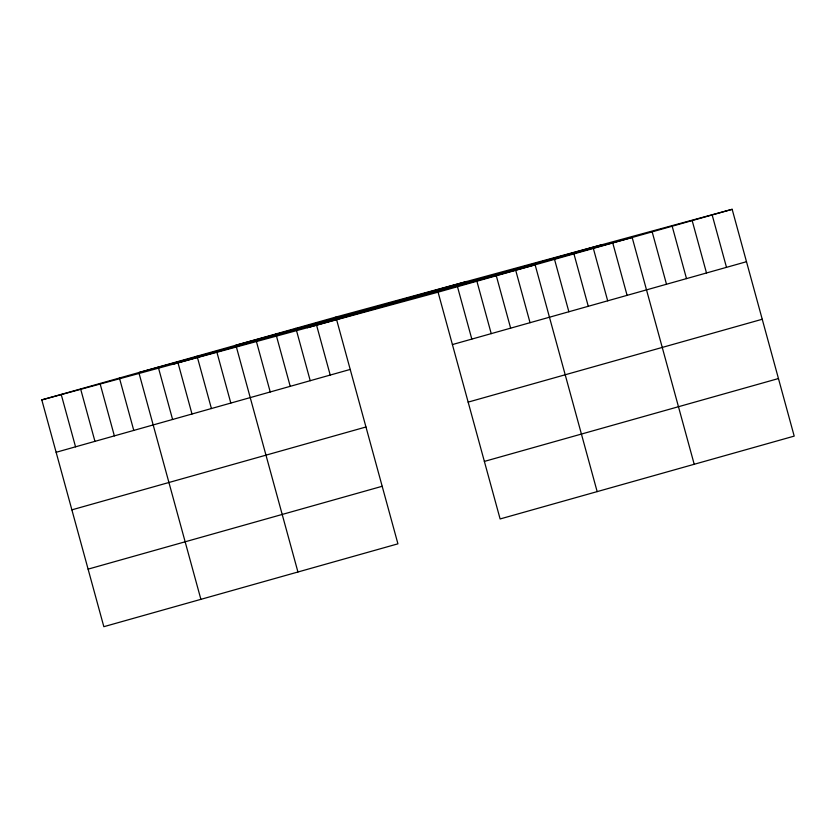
<?xml version="1.0" encoding="UTF-8"?>
<svg xmlns="http://www.w3.org/2000/svg" width="836" height="836" viewBox="0 0 836 836"><rect width="100%" height="100%" fill="white"/><g stroke="black" fill="none" stroke-linecap="round" stroke-linejoin="round"><path stroke-width="1.25" d="M335.884 317.043L397.926 543.828L103.842 626.687L41.8 399.89L335.884 317.043L732.158 209.314L794.2 436.11L500.116 518.957L438.074 292.172L732.158 209.314M172.571 364.35L466.655 281.492M307.303 327.722L601.387 244.864M56.137 452.286L350.221 369.428M452.412 344.568L746.485 261.71M71.875 509.845L365.959 426.987M468.15 402.116L762.233 319.258M88.104 569.138L382.177 486.28M484.368 461.409L778.452 378.551M41.8 399.89L438.074 292.172M712.157 214.946L726.494 267.342M692.166 220.579L706.493 272.975M672.165 226.211L686.502 278.607M652.164 231.854L666.501 284.25M694.214 464.273L632.173 237.487L235.898 345.205L297.94 572.002M612.757 242.952L627.094 295.348M593.351 248.417L607.688 300.814M573.945 253.893L588.272 306.289M554.529 259.359L568.867 311.755M597.165 491.62L535.124 264.824L138.849 372.553L200.891 599.339M515.707 270.3L530.045 322.686M496.302 275.765L510.639 328.161M476.896 281.23L491.223 333.627M457.48 286.706L471.817 339.092M315.883 322.675L330.22 375.071M295.892 328.308L310.219 380.704M275.89 333.94L290.228 386.336M255.889 339.573L270.227 391.969M216.482 350.681L230.82 403.077M197.077 356.146L211.414 408.543M177.671 361.612L191.998 414.008M158.255 367.088L172.592 419.473M119.433 378.018L133.77 430.415M100.027 383.484L114.365 435.88M80.622 388.959L94.949 441.356M61.206 394.425L75.543 446.821"/></g></svg>
